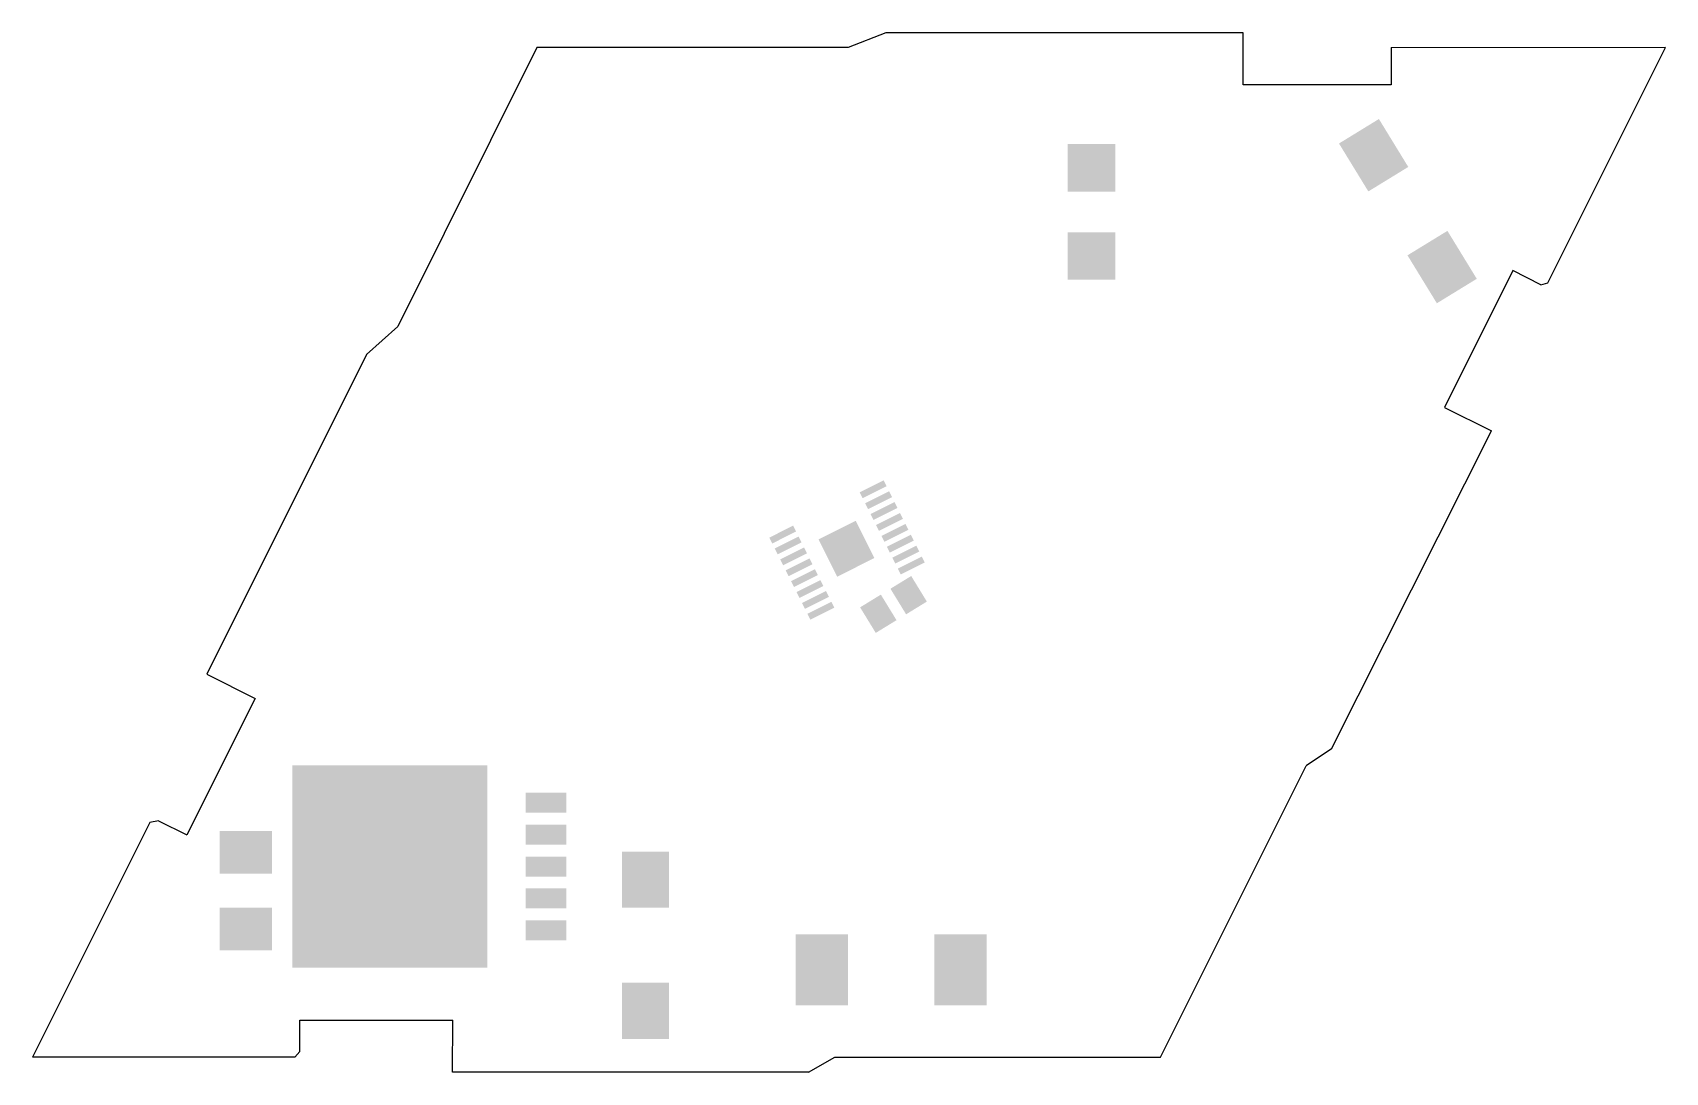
# Model space of a CAD drawing. Extents: x 0 to 87.2, y -0.8 to 54.7.
import ezdxf

# ---------------------------------------------------------------- set-up
doc = ezdxf.new("R2010")
doc.units = 0
doc.layers.add('31', color=253, linetype='CONTINUOUS')
doc.layers.add('46', color=140, linetype='CONTINUOUS')

# ---------------------------------------------------------------- blocks, each defined once
blk = doc.blocks.new('RECT')
blk.add_solid([(-0.5, -0.5), (0.5, -0.5), (-0.5, 0.5), (0.5, 0.5)])

msp = doc.modelspace()

# ---------------------------------------------------------------- linework, layer by layer
at = {"layer": '46'}
for p, q in [((45.575, 54.7), (43.575, 53.9)), ((64.6583, 54.7), (45.575, 54.7)), ((64.6583, 51.925), (64.6583, 54.7)), ((26.95, 53.9), (19.525, 39.025)), ((43.575, 53.9), (26.95, 53.9)), ((87.2, 53.9), (72.5675, 53.898)), ((72.5675, 53.9), (72.5675, 51.925)), ((80.925, 41.35), (87.2, 53.9)), ((72.5675, 51.925), (64.6583, 51.925)), ((79.05, 42), (75.4, 34.7)), ((80.55, 41.25), (79.05, 42)), ((80.55, 41.25), (80.925, 41.35)), ((19.525, 39.025), (17.85, 37.525)), ((17.85, 37.525), (9.325, 20.475)), ((75.4, 34.7), (77.925, 33.45)), ((69.375, 16.475), (77.925, 33.45)), ((9.325, 20.475), (11.9, 19.175)), ((11.9, 19.175), (8.25, 11.9)), ((69.375, 16.475), (68.025, 15.575)), ((60.25, 0.025), (68.025, 15.575)), ((6.275, 12.55), (0.025, 0.025)), ((6.75, 12.65), (6.275, 12.55)), ((6.75, 12.65), (8.25, 11.9)), ((14.2972, 0.3255), (14.2985, 2.0026)), ((14.2985, 2.0026), (22.4602, 1.9962)), ((22.4449, -0.7789), (22.4602, 1.9962)), ((14.031, 0.025), (0.025, 0.025)), ((14.2972, 0.3255), (14.031, 0.025)), ((41.4513, -0.7789), (42.8607, 0.025)), ((42.8607, 0.025), (60.25, 0.025)), ((41.4513, -0.7789), (22.4449, -0.7789))]:
    msp.add_line(p, q, dxfattribs=at)

# ---------------------------------------------------------------- block references
at = {"layer": '31'}
for p, xscale, yscale, rotation in [((71.6246, 48.1605), 3, 2.5, 301.5), ((56.5592, 47.4809), 2.54, 2.54, 270), ((56.5592, 42.7818), 2.54, 2.54, 90), ((75.2821, 42.192), 3, 2.5, 301.5), ((44.9009, 30.3356), 1.43, 0.35, 206.6), ((45.1919, 29.7544), 1.43, 0.35, 206.6), ((45.4829, 29.1732), 1.43, 0.35, 206.6), ((45.774, 28.592), 1.43, 0.35, 206.6), ((40.0724, 27.9177), 1.43, 0.35, 206.6), ((43.477, 27.1612), 2.2225, 2.2225, 26.6), ((46.065, 28.0108), 1.43, 0.35, 206.6), ((46.3561, 27.4296), 1.43, 0.35, 206.6), ((40.3635, 27.3365), 1.43, 0.35, 206.6), ((40.6545, 26.7553), 1.43, 0.35, 206.6), ((46.6471, 26.8484), 1.43, 0.35, 206.6), ((40.9456, 26.1741), 1.43, 0.35, 206.6), ((46.9382, 26.2672), 1.43, 0.35, 206.6), ((41.2366, 25.5929), 1.43, 0.35, 206.6), ((41.5276, 25.0117), 1.43, 0.35, 206.6), ((46.7976, 24.6841), 1.3, 1.6, 31.5), ((41.8187, 24.4305), 1.43, 0.35, 206.6), ((45.1776, 23.6913), 1.3, 1.6, 31.5), ((42.1097, 23.8493), 1.43, 0.35, 206.6), ((19.1022, 10.2021), 10.8, 10.41, 90), ((27.4334, 13.6057), 1.0668, 2.159, 90), ((27.4334, 11.9039), 1.0668, 2.159, 90), ((11.405, 10.9581), 2.286, 2.794, 90), ((27.4334, 10.2021), 1.0668, 2.159, 90), ((32.7485, 9.5014), 3, 2.5, 270), ((27.4334, 8.5003), 1.0668, 2.159, 90), ((11.405, 6.8661), 2.286, 2.794, 90), ((27.4334, 6.7985), 1.0668, 2.159, 90), ((32.7485, 2.5014), 3, 2.5, 270)]:
    msp.add_blockref('RECT', p, dxfattribs=dict(at, xscale=xscale, yscale=yscale, rotation=rotation))
at = {"layer": '31', "xscale": 2.8, "yscale": 3.8}
for p in [(42.1679, 4.6934), (49.5679, 4.6934)]:
    msp.add_blockref('RECT', p, dxfattribs=at)

doc.saveas('drawing.dxf')
